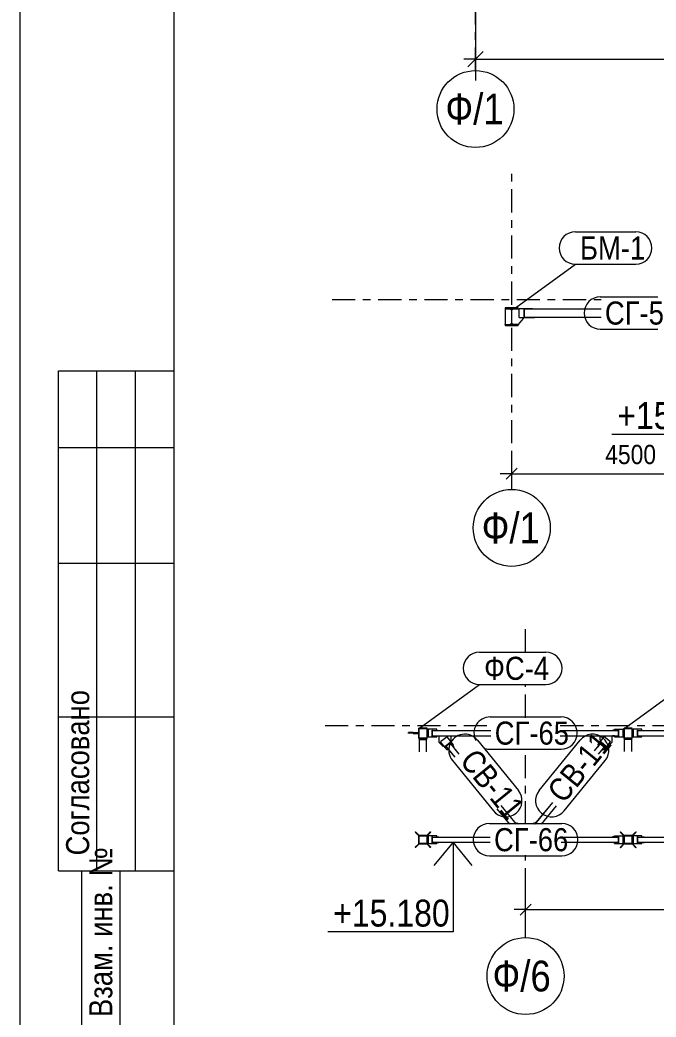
# Model space of a CAD drawing. Header units: millimetres. Extents: x -59 to 782, y -224 to 370.
# Drawn here: x -59.2 to 23.5, y -153 to -23.4 of the extents above; entities that cross this region are included whole.
import ezdxf

# ---------------------------------------------------------------- set-up
doc = ezdxf.new("R2010")
doc.units = ezdxf.units.MM
doc.linetypes.add('XKITLINE00', pattern=[0])
doc.linetypes.add('XKITLINE03', pattern=[6, 3, -1, 1, -1])
for name, color, linetype, lineweight in [('DrawingSheet', 5, 'Continuous', 0), ('LevelText', 7, 'Continuous', 0), ('OtherObjectType', 1, 'Continuous', 0), ('Part', 2, 'Continuous', 0), ('PartMark', 3, 'Continuous', 0), ('S-GRID', 1, 'Continuous', 0), ('Z-DIMENSIONS', 1, 'Continuous', 0)]:
    doc.layers.add(name, color=color, linetype=linetype, lineweight=lineweight)
doc.styles.add('GOST type A', font='ARIAL.TTF')

msp = doc.modelspace()

# ---------------------------------------------------------------- linework, layer by layer
at = {"layer": 'DrawingSheet', "linetype": 'XKITLINE00', "lineweight": 0}
for p, q in [((-59.2, 370), (-59.2, -224)), ((-39.2, 365), (-39.2, -219))]:
    msp.add_line(p, q, dxfattribs=at)
at = {"layer": 'LevelText', "linetype": 'XKITLINE00', "lineweight": 0}
for p, q in [((30.07, -77.29), (17.73, -77.29)), ((-2.91, -130.29), (-5.41, -133.29)), ((-2.91, -130.29), (-2.91, -141.94)), ((-0.41, -133.29), (-2.91, -130.29)), ((-6.84, -141.94), (-19.19, -141.94)), ((-2.91, -141.94), (-6.84, -141.94))]:
    msp.add_line(p, q, dxfattribs=at)
at = {"layer": 'OtherObjectType', "linetype": 'XKITLINE00', "lineweight": 0}
for p, q in [((-54.2, -134), (-54.2, -69)), ((-54.2, -69), (-39.2, -69)), ((-49.2, -134), (-49.2, -69)), ((-44.2, -134), (-44.2, -69)), ((-39.2, -69), (-39.2, -219)), ((-54.2, -79), (-39.2, -79)), ((-54.2, -94), (-39.2, -94)), ((-54.2, -114), (-39.2, -114)), ((-54.2, -134), (-39.2, -134)), ((-51.2, -134), (-51.2, -219)), ((-46.2, -134), (-46.2, -219))]:
    msp.add_line(p, q, dxfattribs=at)
at = {"layer": 'Part', "linetype": 'XKITLINE00', "lineweight": 0}
for p, q in [((3.87, -60.85), (3.87, -60.83)), ((3.87, -60.85), (3.87, -60.95)), ((5.54, -60.85), (3.87, -60.85)), ((4.04, -60.95), (4.13, -60.85)), ((5.54, -60.85), (5.54, -60.83)), ((5.54, -60.95), (5.54, -60.85)), ((3.87, -60.95), (4.68, -60.95)), ((4.51, -60.95), (3.87, -60.95)), ((3.87, -60.95), (3.87, -63)), ((4.68, -61.12), (4.51, -60.95)), ((4.68, -60.95), (4.68, -63.03)), ((4.74, -63.03), (4.74, -60.95)), ((4.74, -60.95), (5.54, -60.95)), ((4.74, -61.12), (4.91, -60.95)), ((4.91, -60.95), (5.67, -60.95)), ((5.67, -60.91), (6.34, -60.91)), ((5.67, -62.11), (5.67, -60.91)), ((5.67, -62.11), (6.34, -62.11)), ((6.2, -62.11), (6.2, -62.2)), ((6.34, -62.11), (6.34, -60.91)), ((6.34, -60.91), (6.39, -60.91)), ((6.34, -62.11), (6.39, -62.11)), ((6.39, -60.91), (7.39, -60.91)), ((6.39, -62.11), (6.39, -60.91)), ((6.39, -60.97), (16.32, -60.97)), ((6.39, -62.04), (16.32, -62.04)), ((6.39, -62.11), (7.39, -62.11)), ((7.39, -60.95), (7.39, -60.91)), ((7.39, -60.97), (7.39, -60.95)), ((7.39, -60.95), (7.66, -60.95)), ((7.39, -62.07), (7.39, -62.04)), ((7.39, -62.07), (7.66, -62.07)), ((7.39, -62.11), (7.39, -62.07)), ((7.66, -60.97), (7.66, -60.95)), ((7.66, -62.07), (7.66, -62.04)), ((3.87, -63.03), (3.87, -63)), ((3.87, -63), (4.51, -63)), ((4.68, -63.03), (3.87, -63.03)), ((3.87, -63.03), (3.87, -63.12)), ((3.87, -63.12), (5.54, -63.12)), ((4.11, -63.12), (4.2, -63.03)), ((4.51, -63), (4.68, -62.83)), ((4.68, -62.55), (4.74, -62.49)), ((4.91, -63), (4.74, -62.83)), ((5.54, -63.03), (4.74, -63.03)), ((5.54, -63), (4.91, -63)), ((6.2, -62.2), (5.54, -63)), ((5.54, -63.03), (5.54, -63)), ((5.54, -63.12), (5.54, -63.03)), ((-8.74, -116.12), (-8.74, -116.07)), ((-8.74, -116.07), (-8.66, -116.07)), ((-8.74, -116.07), (-8.08, -116.08)), ((-8.08, -116.14), (-8.74, -116.12)), ((-8.12, -116.02), (-8.7, -116.01)), ((-8.7, -116.06), (-8.12, -116.07)), ((-8.12, -116.02), (-7.8, -116.01)), ((-8.12, -116.07), (-8.12, -116.02)), ((-8.12, -116.07), (-7.8, -116.06)), ((-8.08, -116.08), (-8.08, -116.14)), ((-7.35, -116.08), (-8.08, -116.08)), ((-8.08, -116.14), (-7.35, -116.14)), ((-7.35, -115.46), (-7.35, -115.44)), ((-7.35, -116.79), (-7.35, -115.46)), ((-6.29, -115.46), (-7.35, -115.46)), ((-7.31, -115.81), (-7.35, -115.85)), ((-7.35, -116.08), (-7.35, -116.06)), ((-7.35, -116.14), (-7.35, -116.08)), ((-7.31, -116.74), (-7.31, -115.5)), ((-7.31, -115.5), (-6.33, -115.5)), ((-6.96, -115.46), (-7, -115.5)), ((-6.33, -115.5), (-6.33, -116.74)), ((-6.29, -115.46), (-6.29, -115.44)), ((-6.29, -116.79), (-6.29, -115.46)), ((-6.29, -115.6), (-6.15, -115.6)), ((-6.29, -116.6), (-6.15, -116.6)), ((-5.03, -115.6), (-6.15, -115.6)), ((-6.15, -115.6), (-6.15, -116.6)), ((-6.15, -116.6), (-5.03, -116.6)), ((-5.62, -116.5), (-5.62, -115.7)), ((-5.62, -116.5), (-5.62, -115.7)), ((-5.62, -115.7), (-5.57, -115.7)), ((-5.62, -115.83), (-5.57, -115.78)), ((-5.62, -116.5), (-5.57, -116.5)), ((-5.57, -116.5), (-5.57, -115.7)), ((-5.57, -115.77), (2, -115.77)), ((-5.57, -116.44), (2, -116.44)), ((-5.03, -115.74), (-5.03, -115.6)), ((-5.03, -115.74), (-4.77, -115.74)), ((-5.03, -115.77), (-5.03, -115.74)), ((-5.03, -116.44), (-5.03, -116.46)), ((-5.03, -116.6), (-5.03, -116.46)), ((-5.03, -116.46), (-4.77, -116.46)), ((-4.77, -115.74), (-4.77, -115.77)), ((-4.77, -116.46), (-4.77, -116.44)), ((-4.7, -117.3), (-4.7, -116.44)), ((-3.7, -116.57), (-4.53, -117.25)), ((-2.86, -117.61), (-3.7, -116.57)), ((-3.17, -117), (-3.17, -116.44)), ((11.02, -115.77), (18.59, -115.77)), ((11.02, -116.44), (18.59, -116.44)), ((15.88, -117.61), (16.73, -116.57)), ((16.2, -117), (16.2, -116.44)), ((17.55, -117.25), (16.73, -116.57)), ((17.72, -116.44), (17.72, -117.3)), ((17.79, -115.77), (17.79, -115.74)), ((17.79, -115.77), (17.79, -115.74)), ((18.06, -115.74), (17.79, -115.74)), ((17.79, -116.46), (17.79, -116.44)), ((17.79, -116.46), (17.79, -116.44)), ((18.06, -116.46), (17.79, -116.46)), ((18.06, -115.74), (18.06, -115.6)), ((18.06, -115.6), (19.18, -115.6)), ((18.06, -115.77), (18.06, -115.74)), ((18.06, -116.46), (18.06, -116.44)), ((18.06, -116.6), (18.06, -116.46)), ((18.06, -116.6), (19.18, -116.6)), ((18.59, -115.77), (18.59, -115.7)), ((18.59, -116.5), (18.59, -115.7)), ((18.59, -115.7), (18.65, -115.7)), ((18.65, -115.85), (18.59, -115.9)), ((18.59, -116.5), (18.59, -116.44)), ((18.59, -116.5), (18.65, -116.5)), ((18.65, -116.5), (18.65, -115.7)), ((19.18, -116.6), (19.18, -115.6)), ((19.31, -115.6), (19.18, -115.6)), ((19.18, -116.6), (19.31, -116.6)), ((19.31, -115.46), (19.31, -115.44)), ((19.31, -116.79), (19.31, -115.46)), ((20.38, -115.46), (19.31, -115.46)), ((19.31, -116.6), (19.31, -115.6)), ((19.36, -116.75), (19.36, -115.5)), ((19.36, -115.5), (20.33, -115.5)), ((20.33, -115.5), (20.33, -116.75)), ((20.38, -116.01), (20.33, -116.06)), ((20.38, -115.46), (20.38, -115.44)), ((20.38, -116.79), (20.38, -115.46)), ((20.38, -115.6), (20.51, -115.6)), ((20.38, -116.6), (20.51, -116.6)), ((21.63, -115.6), (20.51, -115.6)), ((20.51, -115.6), (20.51, -116.6)), ((20.51, -116.6), (21.63, -116.6)), ((21.05, -116.5), (21.05, -115.7)), ((21.05, -116.5), (21.05, -115.7)), ((21.05, -115.7), (21.1, -115.7)), ((21.05, -116.5), (21.1, -116.5)), ((21.1, -116.5), (21.1, -115.7)), ((21.1, -115.77), (28.57, -115.77)), ((21.1, -116.44), (28.57, -116.44)), ((21.63, -115.74), (21.63, -115.6)), ((21.63, -115.74), (21.9, -115.74)), ((21.63, -115.77), (21.63, -115.74)), ((21.63, -116.44), (21.63, -116.46)), ((21.63, -116.6), (21.63, -116.46)), ((21.63, -116.46), (21.9, -116.46)), ((21.9, -115.74), (21.9, -115.77)), ((21.9, -116.46), (21.9, -116.44)), ((-7.35, -116.79), (-7.35, -116.77)), ((-7.35, -116.79), (-6.29, -116.79)), ((-6.33, -116.74), (-7.31, -116.74)), ((-7.29, -116.81), (-7.29, -116.79)), ((-7.29, -116.89), (-7.29, -116.79)), ((-7.29, -116.81), (-7.24, -116.81)), ((-7.29, -116.92), (-7.29, -116.81)), ((-7.29, -116.92), (-6.35, -116.91)), ((-7.29, -118.53), (-7.29, -116.92)), ((-7.24, -116.81), (-7.24, -116.79)), ((-7.24, -116.83), (-7.24, -116.81)), ((-6.4, -116.83), (-7.24, -116.83)), ((-7.06, -116.92), (-7.14, -116.83)), ((-6.4, -116.81), (-6.4, -116.79)), ((-6.4, -116.83), (-6.4, -116.79)), ((-6.35, -116.81), (-6.4, -116.81)), ((-6.4, -116.81), (-6.4, -116.83)), ((-6.35, -116.81), (-6.35, -116.79)), ((-6.35, -116.91), (-6.35, -116.81)), ((-6.35, -118.53), (-6.35, -116.91)), ((-6.33, -116.74), (-6.33, -116.72)), ((-4.21, -117.85), (-4.7, -117.3)), ((-3.68, -118.28), (-4.53, -117.25)), ((-4.21, -117.85), (-4.1, -117.76)), ((-3.92, -117.78), (-3.3, -117.28)), ((-3.92, -117.78), (-3.3, -117.28)), ((-3.88, -117.82), (-3.92, -117.78)), ((-3.88, -117.82), (-3.92, -117.78)), ((-3.88, -117.82), (-3.26, -117.32)), ((-3.8, -117.75), (-3.87, -117.75)), ((-3.53, -118.15), (-3.83, -117.78)), ((-2.64, -119.24), (-3.83, -117.78)), ((-2.12, -118.82), (-3.31, -117.36)), ((-3.3, -117.28), (-3.26, -117.32)), ((-3.28, -117.09), (-3.17, -117)), ((-3.01, -117.73), (-2.99, -117.71)), ((-2.99, -117.71), (-2.86, -117.61)), ((-2.99, -117.71), (-2.82, -117.92)), ((15.48, -118.42), (16.34, -117.36)), ((16.02, -117.71), (15.85, -117.92)), ((16.02, -117.71), (15.85, -117.92)), ((16.04, -117.73), (15.87, -117.94)), ((15.88, -117.61), (16.02, -117.71)), ((16, -118.84), (16.86, -117.78)), ((16.02, -117.71), (16.04, -117.73)), ((16.04, -117.73), (16.34, -117.36)), ((16.04, -117.73), (16.04, -117.73)), ((16.2, -117), (16.3, -117.09)), ((16.29, -117.32), (16.32, -117.28)), ((16.32, -117.28), (16.29, -117.32)), ((16.29, -117.32), (16.34, -117.36)), ((16.91, -117.82), (16.29, -117.32)), ((16.94, -117.78), (16.32, -117.28)), ((16.69, -117.64), (16.68, -117.56)), ((16.71, -118.28), (17.55, -117.25)), ((16.86, -117.78), (16.91, -117.82)), ((16.94, -117.78), (16.91, -117.82)), ((17.13, -117.76), (17.23, -117.85)), ((17.72, -117.3), (17.23, -117.85)), ((19.31, -116.79), (19.31, -116.77)), ((19.31, -116.79), (20.38, -116.79)), ((20.33, -116.75), (19.36, -116.75)), ((19.38, -116.81), (19.38, -116.79)), ((19.38, -116.87), (19.38, -116.79)), ((19.38, -116.81), (19.43, -116.81)), ((19.38, -116.89), (19.38, -116.81)), ((19.38, -118.5), (19.38, -116.89)), ((19.38, -116.89), (20.31, -116.89)), ((19.43, -116.81), (19.43, -116.79)), ((20.27, -116.81), (19.43, -116.81)), ((19.43, -116.81), (19.43, -116.81)), ((19.65, -116.75), (19.6, -116.79)), ((20.27, -116.81), (20.27, -116.79)), ((20.27, -116.81), (20.27, -116.79)), ((20.31, -116.81), (20.27, -116.81)), ((20.27, -116.81), (20.27, -116.81)), ((20.31, -116.81), (20.31, -116.79)), ((20.31, -116.89), (20.31, -116.81)), ((20.31, -118.5), (20.31, -116.89)), ((20.33, -116.75), (20.33, -116.72)), ((-3.68, -118.28), (-3.55, -118.17)), ((-3.55, -118.17), (-3.53, -118.15)), ((-3.38, -118.38), (-3.55, -118.17)), ((-3.55, -118.17), (-3.38, -118.38)), ((-3.53, -118.15), (-3.36, -118.36)), ((-3.53, -118.15), (-3.53, -118.15)), ((-3.38, -118.38), (-3.36, -118.36)), ((-2.64, -119.24), (-3.36, -118.36)), ((-2.84, -117.94), (-2.82, -117.92)), ((15.48, -118.42), (15.87, -117.94)), ((15.85, -117.92), (15.87, -117.94)), ((15.85, -117.92), (15.87, -117.94)), ((16.39, -118.36), (16.41, -118.38)), ((16.39, -118.36), (16.41, -118.38)), ((16.58, -118.17), (16.41, -118.38)), ((16.56, -118.15), (16.58, -118.17)), ((16.58, -118.17), (16.71, -118.28)), ((5.31, -127.95), (3.33, -125.52)), ((7.71, -127.95), (10.03, -125.11)), ((7.92, -127.7), (10.03, -125.11)), ((8.57, -127.95), (10.54, -125.53)), ((4.45, -127.95), (2.81, -125.94)), ((4.45, -127.95), (2.81, -125.94)), ((5.11, -127.7), (5.13, -127.68)), ((5.13, -127.68), (5.11, -127.7)), ((5.3, -127.89), (5.13, -127.68)), ((5.28, -127.91), (5.3, -127.89)), ((5.3, -127.89), (5.43, -127.78)), ((5.43, -127.78), (5.57, -127.95)), ((7.6, -127.78), (7.45, -127.95)), ((7.6, -127.78), (7.73, -127.89)), ((7.71, -127.95), (7.75, -127.91)), ((7.73, -127.89), (7.9, -127.68)), ((7.73, -127.89), (7.9, -127.68)), ((7.73, -127.89), (7.75, -127.91)), ((7.75, -127.91), (7.92, -127.7)), ((7.75, -127.91), (7.75, -127.91)), ((7.92, -127.7), (7.9, -127.68)), ((-7.85, -128.96), (-7.81, -128.93)), ((-7.51, -129.3), (-7.85, -128.96)), ((-7.85, -128.96), (-7.37, -129.44)), ((-7.81, -128.93), (-7.33, -129.4)), ((-7.37, -129.44), (-7.51, -129.3)), ((-7.37, -129.44), (-7.33, -129.4)), ((-7.37, -129.44), (-7.37, -129.44)), ((-7.35, -130.49), (-7.35, -129.42)), ((-6.29, -129.42), (-7.35, -129.42)), ((-7.3, -130.43), (-7.3, -129.47)), ((-7.3, -129.47), (-6.34, -129.47)), ((-6.34, -129.47), (-6.34, -130.43)), ((-6.31, -129.4), (-5.83, -128.93)), ((-6.31, -129.4), (-6.17, -129.26)), ((-6.29, -129.42), (-6.31, -129.4)), ((-6.31, -129.4), (-6.31, -129.4)), ((-6.27, -129.44), (-6.31, -129.4)), ((-6.29, -130.49), (-6.29, -129.42)), ((-6.27, -129.44), (-6.29, -129.42)), ((-6.29, -129.45), (-6.15, -129.45)), ((-6.27, -129.44), (-5.79, -128.96)), ((-6.27, -129.44), (-6.27, -129.44)), ((-6.17, -129.26), (-5.83, -128.93)), ((-5.03, -129.45), (-6.15, -129.45)), ((-6.15, -129.45), (-6.15, -130.45)), ((-5.85, -129.02), (-5.93, -129.02)), ((-5.83, -128.93), (-5.79, -128.96)), ((-5.62, -130.35), (-5.62, -129.55)), ((-5.62, -130.35), (-5.62, -129.55)), ((-5.62, -129.55), (-5.57, -129.55)), ((-5.57, -130.35), (-5.57, -129.55)), ((-5.03, -129.59), (-5.03, -129.45)), ((18.06, -129.59), (18.06, -129.45)), ((18.06, -129.45), (19.18, -129.45)), ((18.64, -129.55), (18.59, -129.6)), ((18.59, -129.62), (18.59, -129.55)), ((18.59, -130.35), (18.59, -129.55)), ((18.59, -129.55), (18.65, -129.55)), ((18.65, -130.35), (18.65, -129.55)), ((18.81, -128.96), (18.85, -128.92)), ((19.16, -129.3), (18.81, -128.96)), ((18.81, -128.96), (19.29, -129.44)), ((18.85, -128.92), (19.33, -129.4)), ((19.29, -129.44), (19.16, -129.3)), ((19.18, -130.45), (19.18, -129.45)), ((19.31, -129.45), (19.18, -129.45)), ((19.29, -129.44), (19.33, -129.4)), ((19.29, -129.44), (19.29, -129.44)), ((19.31, -130.49), (19.31, -129.42)), ((20.38, -129.42), (19.31, -129.42)), ((19.31, -130.45), (19.31, -129.45)), ((19.37, -130.43), (19.37, -129.47)), ((19.37, -129.47), (20.33, -129.47)), ((20.03, -129.47), (19.97, -129.42)), ((20.33, -129.47), (20.33, -130.43)), ((20.36, -129.4), (20.84, -128.92)), ((20.36, -129.4), (20.5, -129.26)), ((20.38, -129.42), (20.36, -129.4)), ((20.36, -129.4), (20.36, -129.4)), ((20.4, -129.44), (20.36, -129.4)), ((20.38, -130.49), (20.38, -129.42)), ((20.4, -129.44), (20.38, -129.42)), ((20.38, -129.45), (20.51, -129.45)), ((20.4, -129.44), (20.88, -128.96)), ((20.4, -129.44), (20.4, -129.44)), ((20.5, -129.26), (20.84, -128.92)), ((21.63, -129.45), (20.51, -129.45)), ((20.51, -129.45), (20.51, -130.45)), ((20.85, -128.93), (20.83, -128.93)), ((20.84, -128.92), (20.88, -128.96)), ((21.05, -130.35), (21.05, -129.55)), ((21.05, -130.35), (21.05, -129.55)), ((21.05, -129.55), (21.1, -129.55)), ((21.1, -130.35), (21.1, -129.55)), ((21.63, -129.59), (21.63, -129.45)), ((-7.85, -130.94), (-7.37, -130.47)), ((-7.85, -130.94), (-7.51, -130.6)), ((-7.81, -130.98), (-7.33, -130.5)), ((-7.66, -130.83), (-7.73, -130.83)), ((-7.51, -130.6), (-7.37, -130.47)), ((-7.37, -130.47), (-7.37, -130.47)), ((-7.37, -130.47), (-7.33, -130.5)), ((-7.3, -130.04), (-7.35, -129.99)), ((-7.35, -130.49), (-6.29, -130.49)), ((-6.34, -130.43), (-7.3, -130.43)), ((-6.85, -130.49), (-6.91, -130.43)), ((-6.27, -130.47), (-6.31, -130.5)), ((-6.31, -130.5), (-6.29, -130.49)), ((-6.17, -130.64), (-6.31, -130.5)), ((-6.31, -130.5), (-6.31, -130.5)), ((-5.83, -130.98), (-6.31, -130.5)), ((-6.29, -130.45), (-6.15, -130.45)), ((-6.29, -130.49), (-6.27, -130.47)), ((-6.27, -130.47), (-6.27, -130.47)), ((-5.79, -130.94), (-6.27, -130.47)), ((-5.83, -130.98), (-6.17, -130.64)), ((-6.15, -130.45), (-5.03, -130.45)), ((-5.62, -130.35), (-5.57, -130.35)), ((-5.57, -129.62), (1.91, -129.62)), ((-5.57, -130.29), (1.91, -130.29)), ((-5.03, -129.59), (-4.77, -129.59)), ((-5.03, -129.62), (-5.03, -129.59)), ((-5.03, -130.29), (-5.03, -130.31)), ((-5.03, -130.31), (-4.77, -130.31)), ((-5.03, -130.45), (-5.03, -130.31)), ((-4.77, -129.59), (-4.77, -129.62)), ((-4.77, -130.31), (-4.77, -130.29)), ((11.12, -129.62), (18.59, -129.62)), ((11.12, -130.29), (18.59, -130.29)), ((17.79, -129.62), (17.79, -129.59)), ((17.79, -129.62), (17.79, -129.59)), ((18.06, -129.59), (17.79, -129.59)), ((17.79, -130.31), (17.79, -130.29)), ((17.79, -130.31), (17.79, -130.29)), ((18.06, -130.31), (17.79, -130.31)), ((18.06, -129.62), (18.06, -129.59)), ((18.06, -130.31), (18.06, -130.29)), ((18.06, -130.45), (18.06, -130.31)), ((18.06, -130.45), (19.18, -130.45)), ((18.59, -130.35), (18.59, -130.29)), ((18.59, -130.35), (18.65, -130.35)), ((18.81, -130.95), (19.29, -130.47)), ((18.81, -130.95), (19.16, -130.6)), ((18.85, -130.99), (19.33, -130.5)), ((19.01, -130.83), (18.94, -130.83)), ((19.16, -130.6), (19.29, -130.47)), ((19.18, -130.45), (19.31, -130.45)), ((19.29, -130.47), (19.29, -130.47)), ((19.29, -130.47), (19.33, -130.5)), ((19.31, -130.49), (20.38, -130.49)), ((20.33, -130.43), (19.37, -130.43)), ((20.38, -129.83), (20.33, -129.77)), ((20.4, -130.47), (20.36, -130.5)), ((20.36, -130.5), (20.38, -130.49)), ((20.5, -130.64), (20.36, -130.5)), ((20.36, -130.5), (20.36, -130.5)), ((20.84, -130.99), (20.36, -130.5)), ((20.38, -130.45), (20.51, -130.45)), ((20.38, -130.49), (20.4, -130.47)), ((20.4, -130.47), (20.4, -130.47)), ((20.88, -130.95), (20.4, -130.47)), ((20.84, -130.99), (20.5, -130.64)), ((20.51, -130.45), (21.63, -130.45)), ((21.05, -130.35), (21.1, -130.35)), ((21.1, -129.62), (28.57, -129.62)), ((21.1, -130.29), (28.57, -130.29)), ((21.63, -129.59), (21.9, -129.59)), ((21.63, -129.62), (21.63, -129.59)), ((21.63, -130.29), (21.63, -130.31)), ((21.63, -130.31), (21.9, -130.31)), ((21.63, -130.45), (21.63, -130.31)), ((21.9, -129.59), (21.9, -129.62)), ((21.9, -130.31), (21.9, -130.29)), ((-7.81, -130.98), (-7.85, -130.94)), ((-5.79, -130.94), (-5.83, -130.98)), ((18.85, -130.99), (18.81, -130.95)), ((20.88, -130.95), (20.84, -130.99))]:
    msp.add_line(p, q, dxfattribs=at)
at = {"layer": 'PartMark', "linetype": 'XKITLINE00', "lineweight": 0}
for p, q in [((12.98, -50.96), (20.83, -50.96)), ((5.21, -60.84), (12.98, -55.16)), ((12.98, -55.16), (20.83, -55.16)), ((16.22, -59.41), (23.69, -59.41)), ((16.22, -63.61), (23.69, -63.61)), ((0.52, -105.58), (9.15, -105.58)), ((-7.26, -115.46), (0.52, -109.78)), ((0.52, -109.78), (9.15, -109.78)), ((19.41, -115.46), (27.19, -109.78)), ((1.9, -114), (11.12, -114)), ((0.25, -117.02), (5.58, -123.56)), ((8.28, -123.56), (13.6, -117.02)), ((1.9, -118.2), (11.12, -118.2)), ((-3, -119.67), (2.32, -126.21)), ((11.53, -126.21), (16.86, -119.67)), ((1.81, -127.85), (11.22, -127.85)), ((1.81, -132.05), (11.22, -132.05))]:
    msp.add_line(p, q, dxfattribs=at)
for centre, start, end in [((12.98, -53.06), 90, 270), ((20.83, -53.06), 270, 90), ((16.22, -61.51), 90, 270), ((0.52, -107.68), 90, 270), ((9.15, -107.68), 270, 90), ((1.9, -116.1), 90, 207.2181), ((11.12, -116.1), 270, 90), ((-1.38, -118.34), 39.1648, 219.1648), ((15.23, -118.34), 320.8352, 140.8352), ((1.9, -116.1), 251.7188, 270), ((3.95, -124.88), 219.1648, 39.1648), ((9.9, -124.88), 140.8352, 320.8352), ((1.81, -129.95), 90, 270), ((11.22, -129.95), 270, 90)]:
    msp.add_arc(centre, 2.1, start, end, dxfattribs=at)
at = {"layer": 'S-GRID', "linetype": 'XKITLINE03', "lineweight": 0}
for p, q in [((0, -30), (0, 51.46)), ((4.71, -84.43), (4.71, -42.53)), ((-18.63, -59.74), (16.32, -59.74)), ((6.51, -105.58), (6.51, -102)), ((6.51, -114.1), (6.51, -109.78)), ((-19.53, -115.09), (2, -115.09)), ((11.02, -115.09), (28.57, -115.09)), ((6.51, -127.95), (6.51, -118.1)), ((6.51, -142.67), (6.51, -131.95))]:
    msp.add_line(p, q, dxfattribs=at)
at = {"layer": 'S-GRID', "linetype": 'XKITLINE00', "lineweight": 0}
for centre in [(0, -35), (4.71, -89.43), (6.51, -147.67)]:
    msp.add_circle(centre, 5, dxfattribs=at)
at = {"layer": 'Z-DIMENSIONS', "linetype": 'XKITLINE00', "lineweight": 0}
for p, q in [((0, -1), (0, -31.31)), ((0.99, -27.52), (-0.99, -29.5)), ((0, -28.51), (-1.5, -28.51)), ((0, -28.51), (736.2, -28.51)), ((4.71, -83.43), (4.71, -79.89)), ((4.71, -82.39), (3.21, -82.39)), ((5.41, -81.68), (4, -83.1)), ((4.71, -82.39), (34.71, -82.39)), ((6.51, -141.67), (6.51, -136.53)), ((7.22, -138.33), (5.81, -139.74)), ((6.51, -139.03), (5.01, -139.03)), ((6.51, -139.03), (46.51, -139.03))]:
    msp.add_line(p, q, dxfattribs=at)
at = {"layer": 'Z-DIMENSIONS'}
for p in [(0, -28.51), (4.71, -82.39), (6.51, -139.03)]:
    msp.add_point(p, dxfattribs=at)

# ---------------------------------------------------------------- texts
at = {"layer": 'LevelText', "style": 'GOST type A', "width": 0.85}
for p in [(18.43, -76.59), (-18.49, -141.24)]:
    msp.add_text('+15.180', height=3.5, dxfattribs=at).set_placement(p)
at = {"layer": 'OtherObjectType', "style": 'GOST type A', "width": 0.85}
for s, p in [('Согласовано', (-50.2, -132)), ('Взам. инв. №', (-47.2, -153))]:
    msp.add_text(s, height=3, rotation=90, dxfattribs=at).set_placement(p)
at = {"layer": 'PartMark', "style": 'GOST type A', "width": 0.85}
for s, p in [('БМ-1', (13.58, -54.56)), ('СГ-5', (16.82, -63.01)), ('ФС-4', (1.12, -109.18)), ('СГ-65', (2.5, -117.6)), ('СГ-66', (2.41, -131.45))]:
    msp.add_text(s, height=3, dxfattribs=at).set_placement(p)
for rotation, p in [(50.8328, (11.45, -125.37)), (-50.8328, (-2.16, -119.76))]:
    msp.add_text('СВ-11', height=3, rotation=rotation, dxfattribs=at).set_placement(p)
at = {"layer": 'S-GRID', "style": 'GOST type A', "width": 0.85}
for s, p in [('Ф/1', (-3.91, -37)), ('Ф/1', (0.8, -91.43)), ('Ф/6', (2.21, -149.67))]:
    msp.add_text(s, height=4, dxfattribs=at).set_placement(p)
at = {"layer": 'Z-DIMENSIONS', "style": 'GOST type A', "width": 0.85}
msp.add_text('4500', height=2.5, dxfattribs=at).set_placement((16.86, -81.14))

doc.saveas('drawing.dxf')
